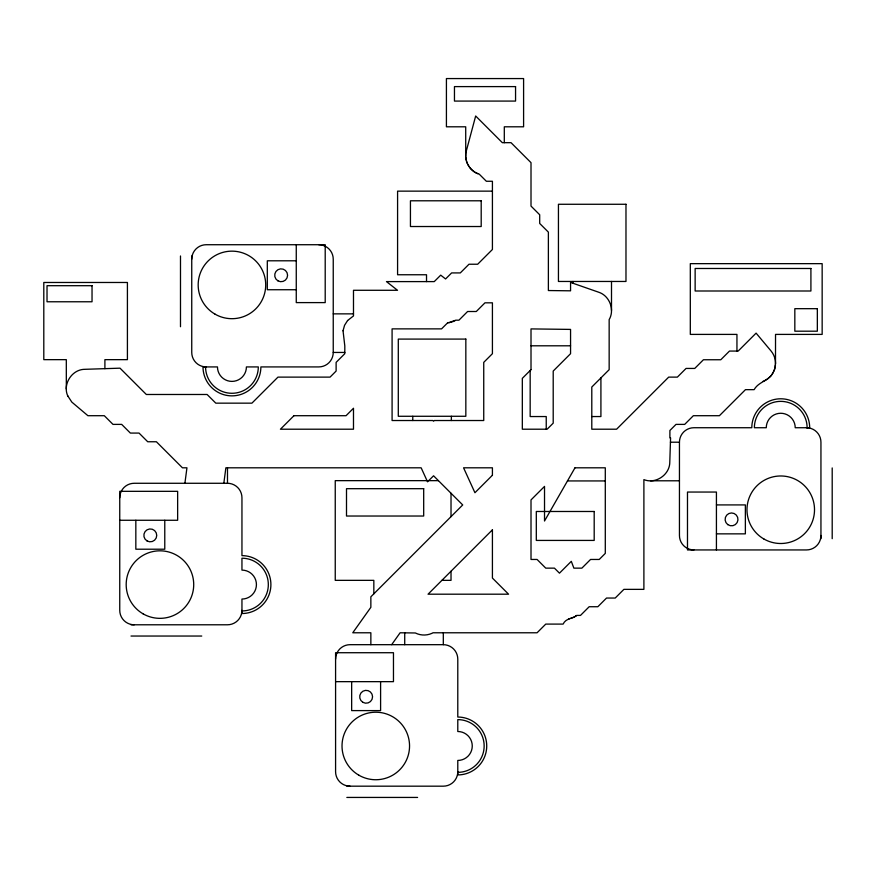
<?xml version="1.0" encoding="UTF-8"?>
<svg xmlns="http://www.w3.org/2000/svg" width="876" height="876" viewBox="0 0 876 876"><rect width="100%" height="100%" fill="white"/><g stroke="black" fill="none" stroke-linecap="round" stroke-linejoin="round"><path stroke-width="1.31" d="M343.042 330.767L344.805 345.954L344.805 353.685L336.121 362.368L336.121 371.052L330.066 377.118L277.966 377.118L251.916 403.157L215.803 403.157L207.119 394.485L146.336 394.485L120.023 368.172L84.972 369.311C71.876 369.223 62.229 384.476 67.912 396.27M775.435 365.237L775.315 366.08M775.49 364.197L775.534 334.402L822.159 334.402L822.159 263.654L690.31 263.654L690.31 334.402L736.946 334.402L736.946 351.068M184.902 483.278L186.949 467.806L182.449 467.806L156.399 441.756L147.726 441.756L139.043 433.072L130.36 433.072L121.676 424.389L112.993 424.389L104.31 415.706L87.918 415.706L71.832 402.106L67.704 395.81M223.829 483.278L225.877 467.806L421.159 467.806L427.543 481.811L433.565 475.799L462.714 504.948L370.855 596.808L370.855 607.32L352.765 632.779L370.855 632.779L370.855 644.681M775.172 367.022L774.953 367.942M343.042 330.756L344.553 325.314L347.586 320.528M774.723 368.862L774.417 369.749M774.099 370.647L773.705 371.501M772.818 373.176L774.756 368.763L775.534 363.157A19.294 19.294 0 0 0 771.033 350.958L756.097 333.132L738.161 351.068L729.478 351.068L720.795 359.751L703.428 359.751L694.745 368.435L686.061 368.435L677.378 377.118L668.695 377.118L616.605 429.207L591.793 429.207L591.793 387.039L609.159 369.672L609.159 319.609C614.952 309.688 609.51 295.628 598.56 292.179L570.561 282.411L570.561 290.821L548.376 290.536L548.376 232.118L539.693 223.446L539.693 214.762L531.009 206.079L531.009 162.662L511.026 142.679L502.342 142.679L475.668 115.993L466.371 150.76C463.579 160.363 469.602 171.389 479.227 174.138L486.355 181.266L492.421 181.266L492.421 249.485L477.672 264.234L468.988 264.234L460.305 272.918L451.622 272.918L445.577 278.962L440.716 275.152L434.255 281.601L386.469 281.601L397.518 290.285L353.488 290.285L353.488 315.929L347.597 320.517M771.778 374.753L773.344 372.278M391.66 644.681L400.113 632.779L415.355 632.976A19.294 19.294 0 0 0 431.857 633.37L433.018 632.779L537.076 632.779L545.759 624.095L563.126 624.095C565.852 618.117 572.324 618.949 576.737 615.412L580.492 615.412L589.176 606.729L597.848 606.729L606.531 598.045L615.215 598.045L623.898 589.362L643.893 589.362L643.893 479.61C655.587 484.417 669.844 474.77 669.79 462.123L670.578 437.89L669.877 437.89L669.91 430.477L675.998 424.389L684.682 424.389L693.365 415.706L719.415 415.706L745.465 389.656L754.148 389.656C758.353 381.991 767.891 381.093 772.391 373.91M771.208 375.519L770.584 376.22M769.884 376.998L769.248 377.567M447.526 322.915L441.559 328.872L392.087 328.872L392.087 420.524L432.875 420.524L433.565 421.214L434.255 420.524L483.738 420.524L483.738 362.368L492.421 353.685L492.421 302.822L484.975 302.822L476.292 311.506L467.609 311.506L458.925 320.189L455.794 320.189L447.91 322.872M768.548 378.202L767.792 378.771M767.037 379.341L766.226 379.834M576.485 615.587L575.707 616.124M455.093 320.616L454.239 321.032M765.416 380.315L764.562 380.731M574.897 616.616L574.065 617.076M453.385 321.437L452.498 321.777M763.708 381.137L762.821 381.465M573.211 617.481L572.346 617.854M451.611 322.094L450.702 322.346M571.448 618.171L570.55 618.467M449.782 322.576L448.851 322.729M569.63 618.697L568.71 618.894M492.421 191.143L397.584 191.143L397.584 274.757L426.524 274.757L426.524 281.601M296.263 260.796L267.311 260.796L267.311 289.737L296.263 289.737M333.241 313.86L353.488 313.86M531.009 345.801L570.561 345.801M205.564 366.924A26.368 26.368 0 0 0 231.943 393.291A26.368 26.368 0 0 0 258.31 366.924L246.408 366.924A14.476 14.476 0 0 1 231.943 381.399A14.476 14.476 0 0 1 217.467 366.924L203.002 366.924A28.941 28.941 0 0 0 231.943 395.864A28.941 28.941 0 0 0 260.884 366.924L318.765 366.924A14.476 14.476 0 0 0 333.241 352.448L344.805 352.448M591.793 416.549L600.914 416.549L600.914 377.917M670.436 442.205L679.447 442.205A14.476 14.476 0 0 1 693.912 427.729L751.805 427.729A28.941 28.941 0 0 1 780.746 398.788A28.941 28.941 0 0 1 809.687 427.729L795.222 427.729A14.476 14.476 0 0 0 780.746 413.264A14.476 14.476 0 0 0 766.27 427.729L754.378 427.729A26.368 26.368 0 0 1 780.746 401.361A26.368 26.368 0 0 1 807.114 427.729M427.017 480.65L335.245 480.65L335.245 580.35L373.833 580.35L373.833 593.829M428.714 480.65L438.427 480.65M567.473 480.935L605.294 480.935M650.507 480.793L679.447 480.793M241.951 610.955A26.368 26.368 0 0 0 268.33 584.588A26.368 26.368 0 0 0 241.951 558.209L241.951 570.112A14.476 14.476 0 0 1 256.427 584.588A14.476 14.476 0 0 1 241.951 599.053L241.951 613.528A28.941 28.941 0 0 0 270.903 584.588A28.941 28.941 0 0 0 241.951 555.636L241.951 497.754A14.476 14.476 0 0 0 227.486 483.278L134.225 483.278A14.476 14.476 0 0 0 119.749 497.754M716.426 504.915L745.367 504.915L745.367 533.856L716.426 533.856M119.749 520.267L177.642 520.267L177.642 491.326L119.749 491.326L119.749 610.309A14.476 14.476 0 0 0 134.225 624.785M441.898 580.35L451.02 580.35L451.02 571.218M131.006 624.785L227.486 624.785A14.476 14.476 0 0 0 241.951 610.309M131.006 636.042L201.754 636.042M457.787 772.347A26.368 26.368 0 0 0 484.154 745.98A26.368 26.368 0 0 0 457.787 719.612L457.787 731.504A14.476 14.476 0 0 1 472.263 745.98A14.476 14.476 0 0 1 457.787 760.445L457.787 774.921A28.941 28.941 0 0 0 486.727 745.98A28.941 28.941 0 0 0 457.787 717.039L457.787 659.146A14.476 14.476 0 0 0 443.311 644.681L350.05 644.681A14.476 14.476 0 0 0 335.585 659.146M335.585 681.659L393.466 681.659L393.466 652.719L335.585 652.719L335.585 771.701A14.476 14.476 0 0 0 350.05 786.177M346.841 786.177L443.311 786.177A14.476 14.476 0 0 0 457.787 771.701M346.841 797.434L417.589 797.434M477.924 173.689L477.059 173.306M476.205 172.9L475.372 172.441M474.562 171.959L473.785 171.422M473.018 170.853L472.306 170.24M471.595 169.605L470.938 168.926M470.303 168.225L469.722 167.491M469.153 166.725L468.638 165.936M468.156 165.115L467.718 164.283M467.313 163.418L466.974 162.542M466.645 161.655L466.393 160.746M466.163 159.826L465.988 158.895M465.846 157.954L465.769 157.012M465.725 156.07L465.714 126.801L446.421 126.801L446.421 78.566L523.596 78.566L523.596 126.801L504.302 126.801L504.302 142.679M66.324 388.911L66.313 359.653L43.8 359.653L43.8 282.477L127.414 282.477L127.414 359.653L104.901 359.653L104.901 368.665M832.2 467.937L832.2 538.685M820.943 538.685L820.943 442.205A14.476 14.476 0 0 0 806.467 427.729M716.426 549.942L716.426 492.049L687.485 492.049L687.485 549.942L806.467 549.942A14.476 14.476 0 0 0 820.943 535.466M679.447 442.205L679.447 535.466A14.476 14.476 0 0 0 693.912 549.942M611.503 281.459L611.503 310.4M572.915 281.459L572.915 283.233M546.241 429.207L546.241 416.549L530.166 416.549L530.166 370.515M451.359 416.275L451.359 420.524M451.02 493.243L451.02 516.643M443.311 632.779L443.311 644.681M412.771 416.275L412.771 420.524M404.723 632.779L404.723 644.681M380.6 681.659L380.6 710.6L351.659 710.6L351.659 681.659M333.241 352.448L333.241 259.186A14.476 14.476 0 0 0 318.765 244.722M296.263 244.722L296.263 302.603L325.204 302.603L325.204 244.722L206.21 244.722A14.476 14.476 0 0 0 191.745 259.186M227.486 467.806L227.486 483.278M191.745 255.978L191.745 352.448A14.476 14.476 0 0 0 206.21 366.924M180.489 255.978L180.489 326.726M164.776 520.267L164.776 549.208L135.835 549.208L135.835 520.267M574.995 467.806L544.522 521.012L544.522 486.41L531.009 499.911L531.009 559.457L537.076 559.457L545.759 568.141L554.442 568.141L559.468 573.167L571.305 561.33L573.879 568.141L581.872 568.141L590.555 559.457L599.239 559.457L605.294 553.391L605.294 467.806L574.995 467.806M293.953 415.706L280.44 429.207L353.488 429.207L353.488 408.26L346.053 415.706L293.953 415.706M531.009 369.672L522.326 378.355L522.326 429.207L547.139 429.207L553.205 423.152L553.205 371.052L570.561 353.685L570.561 329.409L531.009 328.905L531.009 369.672M492.421 475.241L474.934 492.728L463.568 467.806L492.421 467.806L492.421 475.241M492.421 529.827L428.057 594.191L508.551 594.191L492.421 578.061L492.421 529.827M515.559 86.604L454.458 86.604L454.458 101.079L515.559 101.079L515.559 86.604M481.198 200.79L410.439 200.79L410.439 226.523L481.198 226.523L481.198 200.79M625.979 204.272L558.439 204.272L558.439 281.459L625.979 281.459L625.979 204.272M810.913 268.483L695.139 268.483L695.139 290.996L810.913 290.996L810.913 268.483M92.035 285.696L47.019 285.696L47.019 301.771L92.035 301.771L92.035 285.696M817.341 308.68L794.828 308.68L794.828 331.194L817.341 331.194L817.341 308.68M465.835 339.089L398.295 339.089L398.295 416.275L465.835 416.275L465.835 339.089M423.688 488.688L346.502 488.688L346.502 516.03L423.688 516.03L423.688 488.688M594.191 511.485L536.309 511.485L536.309 540.426L594.191 540.426L594.191 511.485M277.933 280.846A6.428 6.428 0 0 0 287.58 275.272A6.428 6.428 0 0 0 277.933 269.699A6.428 6.428 0 0 0 277.933 280.846M215.058 314.166A33.77 33.77 0 0 0 265.713 284.919A33.77 33.77 0 0 0 215.058 255.672A33.77 33.77 0 0 0 215.058 314.166M727.792 524.615A6.428 6.428 0 0 0 737.942 520.015A6.428 6.428 0 0 0 728.887 513.533A6.428 6.428 0 0 0 727.792 524.615M763.861 538.981A33.77 33.77 0 0 0 814.516 509.733A33.77 33.77 0 0 0 763.861 480.497A33.77 33.77 0 0 0 763.861 538.981M147.08 540.952A6.428 6.428 0 0 0 156.738 535.378A6.428 6.428 0 0 0 147.08 529.805A6.428 6.428 0 0 0 147.08 540.952M143.062 613.824A33.77 33.77 0 0 0 193.716 584.588A33.77 33.77 0 0 0 143.062 555.34A33.77 33.77 0 0 0 143.062 613.824M362.916 702.344A6.428 6.428 0 0 0 372.563 696.77A6.428 6.428 0 0 0 362.916 691.208A6.428 6.428 0 0 0 362.916 702.344M358.897 775.216A33.77 33.77 0 0 0 409.552 745.98A33.77 33.77 0 0 0 358.897 716.732A33.77 33.77 0 0 0 358.897 775.216"/></g></svg>
